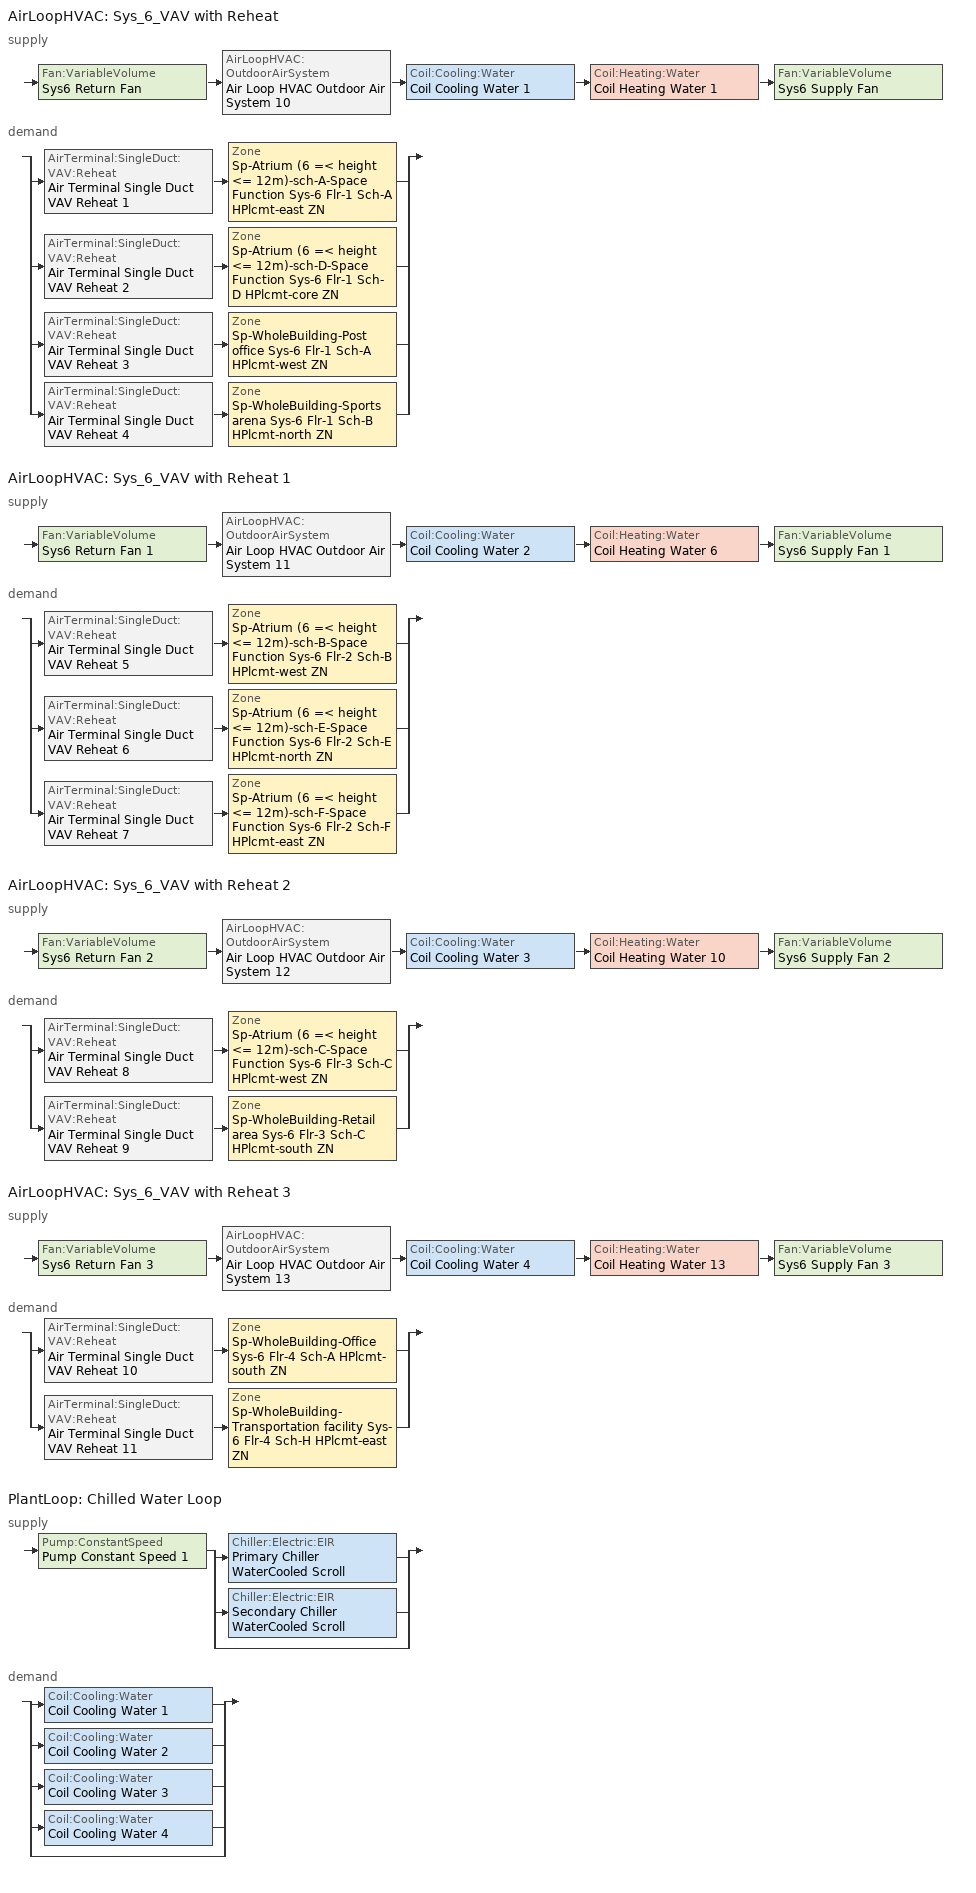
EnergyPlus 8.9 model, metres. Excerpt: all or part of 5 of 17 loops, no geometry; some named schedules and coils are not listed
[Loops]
AirLoopHVAC 'Sys_6_VAV with Reheat'
 supply: Fan:VariableVolume 'Sys6 Return Fan' > AirLoopHVAC:OutdoorAirSystem 'Air Loop HVAC Outdoor Air System 10' > Coil:Cooling:Water 'Coil Cooling Water 1' > Coil:Heating:Water 'Coil Heating Water 1' > Fan:VariableVolume 'Sys6 Supply Fan'
 demand: split
  | AirTerminal:SingleDuct:VAV:Reheat 'Air Terminal Single Duct VAV Reheat 1' > Zone 'Sp-Atrium (6 =< height <= 12m)-sch-A-Space Function Sys-6 Flr-1 Sch-A HPlcmt-east ZN'
  | AirTerminal:SingleDuct:VAV:Reheat 'Air Terminal Single Duct VAV Reheat 2' > Zone 'Sp-Atrium (6 =< height <= 12m)-sch-D-Space Function Sys-6 Flr-1 Sch-D HPlcmt-core ZN'
  | AirTerminal:SingleDuct:VAV:Reheat 'Air Terminal Single Duct VAV Reheat 3' > Zone 'Sp-WholeBuilding-Post office Sys-6 Flr-1 Sch-A HPlcmt-west ZN'
  | AirTerminal:SingleDuct:VAV:Reheat 'Air Terminal Single Duct VAV Reheat 4' > Zone 'Sp-WholeBuilding-Sports arena Sys-6 Flr-1 Sch-B HPlcmt-north ZN'
AirLoopHVAC 'Sys_6_VAV with Reheat 1'
 supply: Fan:VariableVolume 'Sys6 Return Fan 1' > AirLoopHVAC:OutdoorAirSystem 'Air Loop HVAC Outdoor Air System 11' > Coil:Cooling:Water 'Coil Cooling Water 2' > Coil:Heating:Water 'Coil Heating Water 6' > Fan:VariableVolume 'Sys6 Supply Fan 1'
 demand: split
  | AirTerminal:SingleDuct:VAV:Reheat 'Air Terminal Single Duct VAV Reheat 5' > Zone 'Sp-Atrium (6 =< height <= 12m)-sch-B-Space Function Sys-6 Flr-2 Sch-B HPlcmt-west ZN'
  | AirTerminal:SingleDuct:VAV:Reheat 'Air Terminal Single Duct VAV Reheat 6' > Zone 'Sp-Atrium (6 =< height <= 12m)-sch-E-Space Function Sys-6 Flr-2 Sch-E HPlcmt-north ZN'
  | AirTerminal:SingleDuct:VAV:Reheat 'Air Terminal Single Duct VAV Reheat 7' > Zone 'Sp-Atrium (6 =< height <= 12m)-sch-F-Space Function Sys-6 Flr-2 Sch-F HPlcmt-east ZN'
AirLoopHVAC 'Sys_6_VAV with Reheat 2'
 supply: Fan:VariableVolume 'Sys6 Return Fan 2' > AirLoopHVAC:OutdoorAirSystem 'Air Loop HVAC Outdoor Air System 12' > Coil:Cooling:Water 'Coil Cooling Water 3' > Coil:Heating:Water 'Coil Heating Water 10' > Fan:VariableVolume 'Sys6 Supply Fan 2'
 demand: split
  | AirTerminal:SingleDuct:VAV:Reheat 'Air Terminal Single Duct VAV Reheat 8' > Zone 'Sp-Atrium (6 =< height <= 12m)-sch-C-Space Function Sys-6 Flr-3 Sch-C HPlcmt-west ZN'
  | AirTerminal:SingleDuct:VAV:Reheat 'Air Terminal Single Duct VAV Reheat 9' > Zone 'Sp-WholeBuilding-Retail area Sys-6 Flr-3 Sch-C HPlcmt-south ZN'
AirLoopHVAC 'Sys_6_VAV with Reheat 3'
 supply: Fan:VariableVolume 'Sys6 Return Fan 3' > AirLoopHVAC:OutdoorAirSystem 'Air Loop HVAC Outdoor Air System 13' > Coil:Cooling:Water 'Coil Cooling Water 4' > Coil:Heating:Water 'Coil Heating Water 13' > Fan:VariableVolume 'Sys6 Supply Fan 3'
 demand: split
  | AirTerminal:SingleDuct:VAV:Reheat 'Air Terminal Single Duct VAV Reheat 10' > Zone 'Sp-WholeBuilding-Office Sys-6 Flr-4 Sch-A HPlcmt-south ZN'
  | AirTerminal:SingleDuct:VAV:Reheat 'Air Terminal Single Duct VAV Reheat 11' > Zone 'Sp-WholeBuilding-Transportation facility Sys-6 Flr-4 Sch-H HPlcmt-east ZN'
PlantLoop 'Chilled Water Loop'
 supply: Pump:ConstantSpeed 'Pump Constant Speed 1' > split
  | Chiller:Electric:EIR 'Primary Chiller WaterCooled Scroll'
  | Chiller:Electric:EIR 'Secondary Chiller WaterCooled Scroll'
  | bypass
 demand: split
  | Coil:Cooling:Water 'Coil Cooling Water 1'
  | Coil:Cooling:Water 'Coil Cooling Water 2'
  | Coil:Cooling:Water 'Coil Cooling Water 3'
  | Coil:Cooling:Water 'Coil Cooling Water 4'
  | bypass
[ZoneControl:Thermostat] Control Object Type 1=ThermostatSetpoint:DualSetpoint
Name | Zone or ZoneList | Control Type Schedule | Control Name 1
Sp-Atrium (6 =< height <= 12m)-sch-A-Space Function Sys-6 Flr-1 Sch-A HPlcmt-east ZN Thermostat | Sp-Atrium (6 =< height <= 12m)-sch-A-Space Function Sys-6 Flr-1 Sch-A HPlcmt-east ZN | Sp-Atrium (6 =< height <= 12m)-sch-A-Space Function Sys-6 Flr-1 Sch-A HPlcmt-east ZN Thermostat Schedule | Space Function Atrium (6 =< height <= 12m)-sch-A Thermostat 2
Sp-Atrium (6 =< height <= 12m)-sch-B-Space Function Sys-6 Flr-2 Sch-B HPlcmt-west ZN Thermostat | Sp-Atrium (6 =< height <= 12m)-sch-B-Space Function Sys-6 Flr-2 Sch-B HPlcmt-west ZN | Sp-Atrium (6 =< height <= 12m)-sch-B-Space Function Sys-6 Flr-2 Sch-B HPlcmt-west ZN Thermostat Schedule | Space Function Atrium (6 =< height <= 12m)-sch-B Thermostat 2
Sp-Atrium (6 =< height <= 12m)-sch-C-Space Function Sys-6 Flr-3 Sch-C HPlcmt-west ZN Thermostat | Sp-Atrium (6 =< height <= 12m)-sch-C-Space Function Sys-6 Flr-3 Sch-C HPlcmt-west ZN | Sp-Atrium (6 =< height <= 12m)-sch-C-Space Function Sys-6 Flr-3 Sch-C HPlcmt-west ZN Thermostat Schedule | Space Function Atrium (6 =< height <= 12m)-sch-C Thermostat 2
Sp-Atrium (6 =< height <= 12m)-sch-D-Space Function Sys-6 Flr-1 Sch-D HPlcmt-core ZN Thermostat | Sp-Atrium (6 =< height <= 12m)-sch-D-Space Function Sys-6 Flr-1 Sch-D HPlcmt-core ZN | Sp-Atrium (6 =< height <= 12m)-sch-D-Space Function Sys-6 Flr-1 Sch-D HPlcmt-core ZN Thermostat Schedule | Space Function Atrium (6 =< height <= 12m)-sch-D Thermostat 2
Sp-Atrium (6 =< height <= 12m)-sch-E-Space Function Sys-6 Flr-2 Sch-E HPlcmt-north ZN Thermostat | Sp-Atrium (6 =< height <= 12m)-sch-E-Space Function Sys-6 Flr-2 Sch-E HPlcmt-north ZN | Sp-Atrium (6 =< height <= 12m)-sch-E-Space Function Sys-6 Flr-2 Sch-E HPlcmt-north ZN Thermostat Schedule | Space Function Atrium (6 =< height <= 12m)-sch-E Thermostat 2
Sp-Atrium (6 =< height <= 12m)-sch-F-Space Function Sys-6 Flr-2 Sch-F HPlcmt-east ZN Thermostat | Sp-Atrium (6 =< height <= 12m)-sch-F-Space Function Sys-6 Flr-2 Sch-F HPlcmt-east ZN | Sp-Atrium (6 =< height <= 12m)-sch-F-Space Function Sys-6 Flr-2 Sch-F HPlcmt-east ZN Thermostat Schedule | Space Function Atrium (6 =< height <= 12m)-sch-F Thermostat 2
Sp-WholeBuilding-Office Sys-6 Flr-4 Sch-A HPlcmt-south ZN Thermostat | Sp-WholeBuilding-Office Sys-6 Flr-4 Sch-A HPlcmt-south ZN | Sp-WholeBuilding-Office Sys-6 Flr-4 Sch-A HPlcmt-south ZN Thermostat Schedule | Office WholeBuilding Thermostat 2
Sp-WholeBuilding-Post office Sys-6 Flr-1 Sch-A HPlcmt-west ZN Thermostat | Sp-WholeBuilding-Post office Sys-6 Flr-1 Sch-A HPlcmt-west ZN | Sp-WholeBuilding-Post office Sys-6 Flr-1 Sch-A HPlcmt-west ZN Thermostat Schedule | Post office WholeBuilding Thermostat 2
Sp-WholeBuilding-Retail area Sys-6 Flr-3 Sch-C HPlcmt-south ZN Thermostat | Sp-WholeBuilding-Retail area Sys-6 Flr-3 Sch-C HPlcmt-south ZN | Sp-WholeBuilding-Retail area Sys-6 Flr-3 Sch-C HPlcmt-south ZN Thermostat Schedule | Retail area WholeBuilding Thermostat 2
Sp-WholeBuilding-Sports arena Sys-6 Flr-1 Sch-B HPlcmt-north ZN Thermostat | Sp-WholeBuilding-Sports arena Sys-6 Flr-1 Sch-B HPlcmt-north ZN | Sp-WholeBuilding-Sports arena Sys-6 Flr-1 Sch-B HPlcmt-north ZN Thermostat Schedule | Sports arena WholeBuilding Thermostat 2
Sp-WholeBuilding-Transportation facility Sys-6 Flr-4 Sch-H HPlcmt-east ZN Thermostat | Sp-WholeBuilding-Transportation facility Sys-6 Flr-4 Sch-H HPlcmt-east ZN | Sp-WholeBuilding-Transportation facility Sys-6 Flr-4 Sch-H HPlcmt-east ZN Thermostat Schedule | Transportation facility WholeBuilding Thermostat 2
[ThermostatSetpoint:DualSetpoint]
Name | Heating Setpoint Temperature Schedule | Cooling Setpoint Temperature Schedule
Space Function Atrium (6 =< height <= 12m)-sch-A Thermostat 2; Office WholeBuilding Thermostat 2; Post office WholeBuilding Thermostat 2 | NECB-A-Thermostat Setpoint-Heating | NECB-A-Thermostat Setpoint-Cooling
Space Function Atrium (6 =< height <= 12m)-sch-B Thermostat 2; Sports arena WholeBuilding Thermostat 2 | NECB-B-Thermostat Setpoint-Heating | NECB-B-Thermostat Setpoint-Cooling
Space Function Atrium (6 =< height <= 12m)-sch-C Thermostat 2; Retail area WholeBuilding Thermostat 2 | NECB-C-Thermostat Setpoint-Heating | NECB-C-Thermostat Setpoint-Cooling
Space Function Atrium (6 =< height <= 12m)-sch-D Thermostat 2 | NECB-D-Thermostat Setpoint-Heating | NECB-D-Thermostat Setpoint-Cooling
Space Function Atrium (6 =< height <= 12m)-sch-E Thermostat 2 | NECB-E-Thermostat Setpoint-Heating | NECB-E-Thermostat Setpoint-Cooling
Space Function Atrium (6 =< height <= 12m)-sch-F Thermostat 2 | NECB-F-Thermostat Setpoint-Heating | NECB-F-Thermostat Setpoint-Cooling
Transportation facility WholeBuilding Thermostat 2 | NECB-H-Thermostat Setpoint-Heating | NECB-H-Thermostat Setpoint-Cooling
[AirTerminal:SingleDuct:VAV:Reheat] Availability Schedule=Always On Discrete; Maximum Air Flow Rate {m3/s}=Autosize; Zone Minimum Air Flow Input Method=Constant; Constant Minimum Air Flow Fraction=0.3; Maximum Hot Water or Steam Flow Rate {m3/s}=Autosize; Minimum Hot Water or Steam Flow Rate {m3/s}=0; Convergence Tolerance=0.001; Damper Heating Action=Normal; Maximum Flow per Zone Floor Area During Reheat {m3/s-m2}=Autocalculate; Maximum Flow Fraction During Reheat=Autocalculate; Maximum Reheat Air Temperature {C}=43
Name | Fixed Minimum Air Flow Rate {m3/s} | Reheat Coil
Air Terminal Single Duct VAV Reheat 1 | 3.75 | Coil Heating Water 2
Air Terminal Single Duct VAV Reheat 5 | 3.75 | Coil Heating Water 7
Air Terminal Single Duct VAV Reheat 8 | 3.75 | Coil Heating Water 11
Air Terminal Single Duct VAV Reheat 2 | 5 | Coil Heating Water 3
Air Terminal Single Duct VAV Reheat 6 | 3.75 | Coil Heating Water 8
Air Terminal Single Duct VAV Reheat 7 | 3.75 | Coil Heating Water 9
Air Terminal Single Duct VAV Reheat 10 | 3.75 | Coil Heating Water 14
Air Terminal Single Duct VAV Reheat 3 | 3.75 | Coil Heating Water 4
Air Terminal Single Duct VAV Reheat 9 | 3.75 | Coil Heating Water 12
Air Terminal Single Duct VAV Reheat 4 | 3.75 | Coil Heating Water 5
Air Terminal Single Duct VAV Reheat 11 | 3.75 | Coil Heating Water 15
[Coil:Heating:Water] Availability Schedule=Always On Discrete; U-Factor Times Area Value {W/K}=Autosize; Maximum Water Flow Rate {m3/s}=Autosize; Performance Input Method=UFactorTimesAreaAndDesignWaterFlowRate; Rated Capacity {W}=Autosize; Rated Inlet Water Temperature {C}=82.2; Rated Inlet Air Temperature {C}=16.6; Rated Outlet Water Temperature {C}=71.1; Rated Outlet Air Temperature {C}=32.2; Rated Ratio for Air and Water Convection=0.5
Coil Heating Water 1; Coil Heating Water 6; Coil Heating Water 10; Coil Heating Water 13
[Zone equipment]
Sp-Atrium (6 =< height <= 12m)-sch-A-Space Function Sys-6 Flr-1 Sch-A HPlcmt-east ZN: Air Terminal Single Duct VAV Reheat 1, Zone HVAC Baseboard Convective Water 10
Sp-Atrium (6 =< height <= 12m)-sch-B-Space Function Sys-6 Flr-2 Sch-B HPlcmt-west ZN: Air Terminal Single Duct VAV Reheat 5, Zone HVAC Baseboard Convective Water 14
Sp-Atrium (6 =< height <= 12m)-sch-C-Space Function Sys-6 Flr-3 Sch-C HPlcmt-west ZN: Air Terminal Single Duct VAV Reheat 8, Zone HVAC Baseboard Convective Water 17
Sp-Atrium (6 =< height <= 12m)-sch-D-Space Function Sys-6 Flr-1 Sch-D HPlcmt-core ZN: Air Terminal Single Duct VAV Reheat 2, Zone HVAC Baseboard Convective Water 11
Sp-Atrium (6 =< height <= 12m)-sch-E-Space Function Sys-6 Flr-2 Sch-E HPlcmt-north ZN: Air Terminal Single Duct VAV Reheat 6, Zone HVAC Baseboard Convective Water 15
Sp-Atrium (6 =< height <= 12m)-sch-F-Space Function Sys-6 Flr-2 Sch-F HPlcmt-east ZN: Air Terminal Single Duct VAV Reheat 7, Zone HVAC Baseboard Convective Water 16
Sp-WholeBuilding-Office Sys-6 Flr-4 Sch-A HPlcmt-south ZN: Air Terminal Single Duct VAV Reheat 10, Zone HVAC Baseboard Convective Water 19
Sp-WholeBuilding-Post office Sys-6 Flr-1 Sch-A HPlcmt-west ZN: Air Terminal Single Duct VAV Reheat 3, Zone HVAC Baseboard Convective Water 12
Sp-WholeBuilding-Retail area Sys-6 Flr-3 Sch-C HPlcmt-south ZN: Air Terminal Single Duct VAV Reheat 9, Zone HVAC Baseboard Convective Water 18
Sp-WholeBuilding-Sports arena Sys-6 Flr-1 Sch-B HPlcmt-north ZN: Air Terminal Single Duct VAV Reheat 4, Zone HVAC Baseboard Convective Water 13
Sp-WholeBuilding-Transportation facility Sys-6 Flr-4 Sch-H HPlcmt-east ZN: Air Terminal Single Duct VAV Reheat 11, Zone HVAC Baseboard Convective Water 20
[Sizing:Zone] Zone Cooling Design Supply Air Temperature Input Method=SupplyAirTemperature; Zone Cooling Design Supply Air Temperature {C}=13; Zone Cooling Design Supply Air Temperature Difference {deltaC}=11.11; Zone Heating Design Supply Air Temperature Input Method=SupplyAirTemperature; Zone Heating Design Supply Air Temperature {C}=43; Zone Heating Design Supply Air Temperature Difference {deltaC}=11.11; Zone Cooling Design Supply Air Humidity Ratio {kgWater/kgDryAir}=0.0085; Zone Heating Design Supply Air Humidity Ratio {kgWater/kgDryAir}=0.008; Zone Heating Sizing Factor=1.3; Zone Cooling Sizing Factor=1.1; Cooling Design Air Flow Method=DesignDay; Cooling Design Air Flow Rate {m3/s}=0; Cooling Minimum Air Flow per Zone Floor Area {m3/s-m2}=0.000762; Cooling Minimum Air Flow {m3/s}=0; Cooling Minimum Air Flow Fraction=0; Heating Design Air Flow Method=DesignDay; Heating Design Air Flow Rate {m3/s}=0; Heating Maximum Air Flow per Zone Floor Area {m3/s-m2}=0.002032; Heating Maximum Air Flow {m3/s}=0.141576; Heating Maximum Air Flow Fraction=0.3; Account for Dedicated Outdoor Air System=No
Name | Design Specification Outdoor Air Object | Design Specification Zone Air Distribution Object
Sp-Atrium (6 =< height <= 12m)-sch-A-Space Function Sys-6 Flr-1 Sch-A HPlcmt-east ZN | Space Function Atrium (6 =< height <= 12m)-sch-A Ventilation | Sp-Atrium (6 =< height <= 12m)-sch-A-Space Function Sys-6 Flr-1 Sch-A HPlcmt-east ZN Design Spec Zone Air Dist
Sp-Atrium (6 =< height <= 12m)-sch-B-Space Function Sys-6 Flr-2 Sch-B HPlcmt-west ZN | Space Function Atrium (6 =< height <= 12m)-sch-B Ventilation | Sp-Atrium (6 =< height <= 12m)-sch-B-Space Function Sys-6 Flr-2 Sch-B HPlcmt-west ZN Design Spec Zone Air Dist
Sp-Atrium (6 =< height <= 12m)-sch-C-Space Function Sys-6 Flr-3 Sch-C HPlcmt-west ZN | Space Function Atrium (6 =< height <= 12m)-sch-C Ventilation | Sp-Atrium (6 =< height <= 12m)-sch-C-Space Function Sys-6 Flr-3 Sch-C HPlcmt-west ZN Design Spec Zone Air Dist
Sp-Atrium (6 =< height <= 12m)-sch-D-Space Function Sys-6 Flr-1 Sch-D HPlcmt-core ZN | Space Function Atrium (6 =< height <= 12m)-sch-D Ventilation | Sp-Atrium (6 =< height <= 12m)-sch-D-Space Function Sys-6 Flr-1 Sch-D HPlcmt-core ZN Design Spec Zone Air Dist
Sp-Atrium (6 =< height <= 12m)-sch-E-Space Function Sys-6 Flr-2 Sch-E HPlcmt-north ZN | Space Function Atrium (6 =< height <= 12m)-sch-E Ventilation | Sp-Atrium (6 =< height <= 12m)-sch-E-Space Function Sys-6 Flr-2 Sch-E HPlcmt-north ZN Design Spec Zone Air Dist
Sp-Atrium (6 =< height <= 12m)-sch-F-Space Function Sys-6 Flr-2 Sch-F HPlcmt-east ZN | Space Function Atrium (6 =< height <= 12m)-sch-F Ventilation | Sp-Atrium (6 =< height <= 12m)-sch-F-Space Function Sys-6 Flr-2 Sch-F HPlcmt-east ZN Design Spec Zone Air Dist
Sp-WholeBuilding-Office Sys-6 Flr-4 Sch-A HPlcmt-south ZN | Office WholeBuilding Ventilation | Sp-WholeBuilding-Office Sys-6 Flr-4 Sch-A HPlcmt-south ZN Design Spec Zone Air Dist
Sp-WholeBuilding-Post office Sys-6 Flr-1 Sch-A HPlcmt-west ZN | Post office WholeBuilding Ventilation | Sp-WholeBuilding-Post office Sys-6 Flr-1 Sch-A HPlcmt-west ZN Design Spec Zone Air Dist
Sp-WholeBuilding-Retail area Sys-6 Flr-3 Sch-C HPlcmt-south ZN | Retail area WholeBuilding Ventilation | Sp-WholeBuilding-Retail area Sys-6 Flr-3 Sch-C HPlcmt-south ZN Design Spec Zone Air Dist
Sp-WholeBuilding-Sports arena Sys-6 Flr-1 Sch-B HPlcmt-north ZN | Sports arena WholeBuilding Ventilation | Sp-WholeBuilding-Sports arena Sys-6 Flr-1 Sch-B HPlcmt-north ZN Design Spec Zone Air Dist
Sp-WholeBuilding-Transportation facility Sys-6 Flr-4 Sch-H HPlcmt-east ZN | Transportation facility WholeBuilding Ventilation | Sp-WholeBuilding-Transportation facility Sys-6 Flr-4 Sch-H HPlcmt-east ZN Design Spec Zone Air Dist
[DesignSpecification:ZoneAirDistribution] Zone Air Distribution Effectiveness in Cooling Mode=1; Zone Air Distribution Effectiveness in Heating Mode=1
Sp-Atrium (6 =< height <= 12m)-sch-A-Space Function Sys-6 Flr-1 Sch-A HPlcmt-east ZN Design Spec Zone Air Dist; Sp-Atrium (6 =< height <= 12m)-sch-B-Space Function Sys-6 Flr-2 Sch-B HPlcmt-west ZN Design Spec Zone Air Dist; Sp-Atrium (6 =< height <= 12m)-sch-C-Space Function Sys-6 Flr-3 Sch-C HPlcmt-west ZN Design Spec Zone Air Dist; Sp-Atrium (6 =< height <= 12m)-sch-D-Space Function Sys-6 Flr-1 Sch-D HPlcmt-core ZN Design Spec Zone Air Dist; Sp-Atrium (6 =< height <= 12m)-sch-E-Space Function Sys-6 Flr-2 Sch-E HPlcmt-north ZN Design Spec Zone Air Dist; Sp-Atrium (6 =< height <= 12m)-sch-F-Space Function Sys-6 Flr-2 Sch-F HPlcmt-east ZN Design Spec Zone Air Dist; Sp-WholeBuilding-Office Sys-6 Flr-4 Sch-A HPlcmt-south ZN Design Spec Zone Air Dist; Sp-WholeBuilding-Post office Sys-6 Flr-1 Sch-A HPlcmt-west ZN Design Spec Zone Air Dist; Sp-WholeBuilding-Retail area Sys-6 Flr-3 Sch-C HPlcmt-south ZN Design Spec Zone Air Dist; Sp-WholeBuilding-Sports arena Sys-6 Flr-1 Sch-B HPlcmt-north ZN Design Spec Zone Air Dist; Sp-WholeBuilding-Transportation facility Sys-6 Flr-4 Sch-H HPlcmt-east ZN Design Spec Zone Air Dist
[Controller:MechanicalVentilation] Availability Schedule=Always On Discrete; Demand Controlled Ventilation=No; System Outdoor Air Method=ZoneSum
Name | Zone Name 1 | Design Specification Outdoor Air Object Name 1 | Design Specification Zone Air Distribution Object Name 1 | Zone Name 2 | Design Specification Outdoor Air Object Name 2 | Design Specification Zone Air Distribution Object Name 2 | Zone Name 3 | Design Specification Outdoor Air Object Name 3 | Design Specification Zone Air Distribution Object Name 3 | Zone Name 4 | Design Specification Outdoor Air Object Name 4 | Design Specification Zone Air Distribution Object Name 4
Controller Mechanical Ventilation 10 | Sp-Atrium (6 =< height <= 12m)-sch-A-Space Function Sys-6 Flr-1 Sch-A HPlcmt-east ZN | Space Function Atrium (6 =< height <= 12m)-sch-A Ventilation | Sp-Atrium (6 =< height <= 12m)-sch-A-Space Function Sys-6 Flr-1 Sch-A HPlcmt-east ZN Design Spec Zone Air Dist | Sp-Atrium (6 =< height <= 12m)-sch-D-Space Function Sys-6 Flr-1 Sch-D HPlcmt-core ZN | Space Function Atrium (6 =< height <= 12m)-sch-D Ventilation | Sp-Atrium (6 =< height <= 12m)-sch-D-Space Function Sys-6 Flr-1 Sch-D HPlcmt-core ZN Design Spec Zone Air Dist | Sp-WholeBuilding-Post office Sys-6 Flr-1 Sch-A HPlcmt-west ZN | Post office WholeBuilding Ventilation | Sp-WholeBuilding-Post office Sys-6 Flr-1 Sch-A HPlcmt-west ZN Design Spec Zone Air Dist | Sp-WholeBuilding-Sports arena Sys-6 Flr-1 Sch-B HPlcmt-north ZN | Sports arena WholeBuilding Ventilation | Sp-WholeBuilding-Sports arena Sys-6 Flr-1 Sch-B HPlcmt-north ZN Design Spec Zone Air Dist
Controller Mechanical Ventilation 11 | Sp-Atrium (6 =< height <= 12m)-sch-B-Space Function Sys-6 Flr-2 Sch-B HPlcmt-west ZN | Space Function Atrium (6 =< height <= 12m)-sch-B Ventilation | Sp-Atrium (6 =< height <= 12m)-sch-B-Space Function Sys-6 Flr-2 Sch-B HPlcmt-west ZN Design Spec Zone Air Dist | Sp-Atrium (6 =< height <= 12m)-sch-E-Space Function Sys-6 Flr-2 Sch-E HPlcmt-north ZN | Space Function Atrium (6 =< height <= 12m)-sch-E Ventilation | Sp-Atrium (6 =< height <= 12m)-sch-E-Space Function Sys-6 Flr-2 Sch-E HPlcmt-north ZN Design Spec Zone Air Dist | Sp-Atrium (6 =< height <= 12m)-sch-F-Space Function Sys-6 Flr-2 Sch-F HPlcmt-east ZN | Space Function Atrium (6 =< height <= 12m)-sch-F Ventilation | Sp-Atrium (6 =< height <= 12m)-sch-F-Space Function Sys-6 Flr-2 Sch-F HPlcmt-east ZN Design Spec Zone Air Dist
Controller Mechanical Ventilation 12 | Sp-Atrium (6 =< height <= 12m)-sch-C-Space Function Sys-6 Flr-3 Sch-C HPlcmt-west ZN | Space Function Atrium (6 =< height <= 12m)-sch-C Ventilation | Sp-Atrium (6 =< height <= 12m)-sch-C-Space Function Sys-6 Flr-3 Sch-C HPlcmt-west ZN Design Spec Zone Air Dist | Sp-WholeBuilding-Retail area Sys-6 Flr-3 Sch-C HPlcmt-south ZN | Retail area WholeBuilding Ventilation | Sp-WholeBuilding-Retail area Sys-6 Flr-3 Sch-C HPlcmt-south ZN Design Spec Zone Air Dist
Controller Mechanical Ventilation 13 | Sp-WholeBuilding-Office Sys-6 Flr-4 Sch-A HPlcmt-south ZN | Office WholeBuilding Ventilation | Sp-WholeBuilding-Office Sys-6 Flr-4 Sch-A HPlcmt-south ZN Design Spec Zone Air Dist | Sp-WholeBuilding-Transportation facility Sys-6 Flr-4 Sch-H HPlcmt-east ZN | Transportation facility WholeBuilding Ventilation | Sp-WholeBuilding-Transportation facility Sys-6 Flr-4 Sch-H HPlcmt-east ZN Design Spec Zone Air Dist
[DesignSpecification:OutdoorAir] Outdoor Air Method=Sum; Outdoor Air Flow per Person {m3/s-person}=0; Outdoor Air Flow per Zone {m3/s}=0; Outdoor Air Flow Air Changes per Hour {1/hr}=0
Name | Outdoor Air Flow per Zone Floor Area {m3/s-m2}
Space Function Atrium (6 =< height <= 12m)-sch-A Ventilation; Space Function Atrium (6 =< height <= 12m)-sch-B Ventilation; Space Function Atrium (6 =< height <= 12m)-sch-C Ventilation; Space Function Atrium (6 =< height <= 12m)-sch-D Ventilation; Space Function Atrium (6 =< height <= 12m)-sch-E Ventilation; Space Function Atrium (6 =< height <= 12m)-sch-F Ventilation | 0.0003048
Office WholeBuilding Ventilation | 0.00040132
Post office WholeBuilding Ventilation | 0.00075184
Retail area WholeBuilding Ventilation | 0.00042164
Sports arena WholeBuilding Ventilation | 0.0006604
Transportation facility WholeBuilding Ventilation | 0.00053848
[AirLoopHVAC] Design Supply Air Flow Rate {m3/s}=AutoSize
Sys_6_VAV with Reheat; Sys_6_VAV with Reheat 1; Sys_6_VAV with Reheat 2; Sys_6_VAV with Reheat 3
[Sizing:System] Type of Load to Size On=Sensible; Design Outdoor Air Flow Rate {m3/s}=Autosize; Central Heating Maximum System Air Flow Ratio=0.3; Preheat Design Temperature {C}=7; Preheat Design Humidity Ratio {kgWater/kgDryAir}=0.008; Precool Design Temperature {C}=12.8; Precool Design Humidity Ratio {kgWater/kgDryAir}=0.008; Central Cooling Design Supply Air Temperature {C}=13; Central Heating Design Supply Air Temperature {C}=13.1; Type of Zone Sum to Use=NonCoincident; 100% Outdoor Air in Cooling=No; 100% Outdoor Air in Heating=No; Central Cooling Design Supply Air Humidity Ratio {kgWater/kgDryAir}=0.0085; Central Heating Design Supply Air Humidity Ratio {kgWater/kgDryAir}=0.008; Cooling Supply Air Flow Rate Method=DesignDay; Cooling Supply Air Flow Rate {m3/s}=0; Cooling Supply Air Flow Rate Per Floor Area {m3/s-m2}=0.00996765; Cooling Fraction of Autosized Cooling Supply Air Flow Rate=1; Cooling Supply Air Flow Rate Per Unit Cooling Capacity {m3/s-W}=3.94755e-05; Heating Supply Air Flow Rate Method=DesignDay; Heating Supply Air Flow Rate {m3/s}=0; Heating Supply Air Flow Rate Per Floor Area {m3/s-m2}=0.00996765; Heating Fraction of Autosized Heating Supply Air Flow Rate=1; Heating Fraction of Autosized Cooling Supply Air Flow Rate=1; Heating Supply Air Flow Rate Per Unit Heating Capacity {m3/s-W}=3.15882e-05; System Outdoor Air Method=ZoneSum; Zone Maximum Outdoor Air Fraction=1; Cooling Design Capacity Method=CoolingDesignCapacity; Cooling Design Capacity {W}=Autosize; Cooling Design Capacity Per Floor Area {W/m2}=234.7; Fraction of Autosized Cooling Design Capacity=1; Heating Design Capacity Method=HeatingDesignCapacity; Heating Design Capacity {W}=Autosize; Heating Design Capacity Per Floor Area {W/m2}=157; Fraction of Autosized Heating Design Capacity=1; Central Cooling Capacity Control Method=OnOff
Sys_6_VAV with Reheat; Sys_6_VAV with Reheat 1; Sys_6_VAV with Reheat 2; Sys_6_VAV with Reheat 3
[Controller:OutdoorAir] Minimum Outdoor Air Flow Rate {m3/s}=Autosize; Maximum Outdoor Air Flow Rate {m3/s}=Autosize; Economizer Control Type=NoEconomizer; Economizer Control Action Type=ModulateFlow; Economizer Maximum Limit Dry-Bulb Temperature {C}=28; Economizer Maximum Limit Enthalpy {J/kg}=64000; Economizer Minimum Limit Dry-Bulb Temperature {C}=-100; Lockout Type=NoLockout; Minimum Limit Type=FixedMinimum; High Humidity Control=No; Control High Indoor Humidity Based on Outdoor Humidity Ratio=Yes; Heat Recovery Bypass Control Type=BypassWhenWithinEconomizerLimits
Name | Mechanical Ventilation Controller
Controller Outdoor Air 10 | Controller Mechanical Ventilation 10
Controller Outdoor Air 11 | Controller Mechanical Ventilation 11
Controller Outdoor Air 12 | Controller Mechanical Ventilation 12
Controller Outdoor Air 13 | Controller Mechanical Ventilation 13
[SetpointManager:MixedAir] Control Variable=Temperature
Node 190 OS Default SPM; Node 189 OS Default SPM; Node 188 OS Default SPM; Node 187 OS Default SPM; Node 232 OS Default SPM; Node 231 OS Default SPM; Node 230 OS Default SPM; Node 229 OS Default SPM; Node 267 OS Default SPM; Node 266 OS Default SPM; Node 265 OS Default SPM; Node 264 OS Default SPM; Node 295 OS Default SPM; Node 294 OS Default SPM; Node 293 OS Default SPM; Node 292 OS Default SPM
[Controller:WaterCoil] Control Variable=Temperature; Actuator Variable=Flow; Controller Convergence Tolerance {deltaC}=Autosize; Maximum Actuated Flow {m3/s}=Autosize; Minimum Actuated Flow {m3/s}=0
Name | Action
Controller Water Coil 2; Controller Water Coil 8; Controller Water Coil 13; Controller Water Coil 17 | Reverse
Controller Water Coil 1; Controller Water Coil 7; Controller Water Coil 12; Controller Water Coil 16 | Normal
[Fan:VariableVolume] Availability Schedule=Always On Discrete; Fan Total Efficiency=0.6045; Pressure Rise {Pa}=1017.592; Maximum Flow Rate {m3/s}=AutoSize; Fan Power Minimum Flow Rate Input Method=FixedFlowRate; Fan Power Minimum Flow Fraction=0; Fan Power Minimum Air Flow Rate {m3/s}=0; Motor Efficiency=0.93; Motor In Airstream Fraction=1; Fan Power Coefficient 1=0.0407599; Fan Power Coefficient 2=0.088045; Fan Power Coefficient 3=-0.0729261; Fan Power Coefficient 4=0.94374; Fan Power Coefficient 5=0
Sys6 Return Fan; Sys6 Supply Fan; Sys6 Return Fan 1; Sys6 Supply Fan 1; Sys6 Return Fan 2; Sys6 Supply Fan 2; Sys6 Return Fan 3; Sys6 Supply Fan 3
[Coil:Cooling:Water] Availability Schedule=Always On Discrete; Design Water Flow Rate {m3/s}=Autosize; Design Air Flow Rate {m3/s}=Autosize; Design Inlet Water Temperature {C}=Autosize; Design Inlet Air Temperature {C}=Autosize; Design Outlet Air Temperature {C}=Autosize; Design Inlet Air Humidity Ratio {kgWater/kgDryAir}=Autosize; Design Outlet Air Humidity Ratio {kgWater/kgDryAir}=Autosize; Type of Analysis=SimpleAnalysis; Heat Exchanger Configuration=CrossFlow
Coil Cooling Water 1; Coil Cooling Water 2; Coil Cooling Water 3; Coil Cooling Water 4
[SetpointManager:Scheduled] Control Variable=Temperature
Name | Schedule
Setpoint Manager Scheduled 3 | Supply Air Temp
Setpoint Manager Scheduled 4 | Supply Air Temp 1
Setpoint Manager Scheduled 5 | Supply Air Temp 2
Setpoint Manager Scheduled 6 | Supply Air Temp 3
Setpoint Manager Scheduled 1 | CHW Temp
[PlantLoop]
Chilled Water Loop: Fluid Type=Water; Plant Equipment Operation Scheme=Chilled Water Loop Operation Schemes; Maximum Loop Temperature {C}=100; Minimum Loop Temperature {C}=0; Maximum Loop Flow Rate {m3/s}=Autosize; Minimum Loop Flow Rate {m3/s}=0; Plant Loop Volume {m3}=Autocalculate; Load Distribution Scheme=Optimal; Plant Loop Demand Calculation Scheme=SingleSetpoint
[Sizing:Plant]
Chilled Water Loop: Loop Type=Cooling; Design Loop Exit Temperature {C}=7; Loop Design Temperature Difference {deltaC}=6; Sizing Option=NonCoincident; Zone Timesteps in Averaging Window=1; Coincident Sizing Factor Mode=None
[Pump:ConstantSpeed]
Pump Constant Speed 1: Design Flow Rate {m3/s}=Autosize; Design Pump Head {Pa}=179352; Design Power Consumption {W}=Autosize; Motor Efficiency=0.9; Fraction of Motor Inefficiencies to Fluid Stream=0; Pump Control Type=Intermittent; Design Power Sizing Method=PowerPerFlowPerPressure; Design Electric Power per Unit Flow Rate {W/(m3/s)}=348701.1; Design Shaft Power per Unit Flow Rate per Unit Head=1.28205
[Chiller:Electric:EIR] Reference Capacity {W}=Autosize; Reference COP {W/W}=5.5; Reference Leaving Chilled Water Temperature {C}=6.67; Reference Entering Condenser Fluid Temperature {C}=29.4; Reference Chilled Water Flow Rate {m3/s}=Autosize; Reference Condenser Fluid Flow Rate {m3/s}=Autosize; Minimum Part Load Ratio=0.1; Maximum Part Load Ratio=1; Optimum Part Load Ratio=1; Minimum Unloading Ratio=0.2; Condenser Type=WaterCooled; Condenser Fan Power Ratio {W/W}=0; Fraction of Compressor Electric Consumption Rejected by Condenser=1; Leaving Chilled Water Lower Temperature Limit {C}=2; Chiller Flow Mode=NotModulated; Sizing Factor=1
Name | Cooling Capacity Function of Temperature Curve | Electric Input to Cooling Output Ratio Function of Temperature Curve | Electric Input to Cooling Output Ratio Function of Part Load Ratio Curve
Primary Chiller WaterCooled Scroll | Curve Biquadratic 19 | Curve Biquadratic 20 | Curve Quadratic 26
Secondary Chiller WaterCooled Scroll | Curve Biquadratic 21 | Curve Biquadratic 22 | Curve Quadratic 27
[PlantEquipmentOperationSchemes]
Chilled Water Loop Operation Schemes: Control Scheme Object Type 1=PlantEquipmentOperation:CoolingLoad; Control Scheme Name 1=Chilled Water Loop Cooling Operation Scheme; Control Scheme Schedule Name 1=Always On Discrete
[PlantEquipmentOperation:CoolingLoad]
Chilled Water Loop Cooling Operation Scheme: Load Range Lower Limit 1 {W}=0; Load Range Upper Limit 1 {W}=1000000000; Range Equipment List Name 1=Chilled Water Loop Cooling Equipment List
[PlantEquipmentList]
Chilled Water Loop Cooling Equipment List: Chiller:Electric:EIR, Primary Chiller WaterCooled Scroll, Chiller:Electric:EIR, Secondary Chiller WaterCooled Scroll
[Schedule:Compact]
Sp-Atrium (6 =< height <= 12m)-sch-A-Space Function Sys-6 Flr-1 Sch-A HPlcmt-east ZN Thermostat Schedule; Sp-Atrium (6 =< height <= 12m)-sch-B-Space Function Sys-6 Flr-2 Sch-B HPlcmt-west ZN Thermostat Schedule; Sp-Atrium (6 =< height <= 12m)-sch-C-Space Function Sys-6 Flr-3 Sch-C HPlcmt-west ZN Thermostat Schedule; Sp-Atrium (6 =< height <= 12m)-sch-D-Space Function Sys-6 Flr-1 Sch-D HPlcmt-core ZN Thermostat Schedule; Sp-Atrium (6 =< height <= 12m)-sch-E-Space Function Sys-6 Flr-2 Sch-E HPlcmt-north ZN Thermostat Schedule; Sp-Atrium (6 =< height <= 12m)-sch-F-Space Function Sys-6 Flr-2 Sch-F HPlcmt-east ZN Thermostat Schedule; Sp-WholeBuilding-Office Sys-6 Flr-4 Sch-A HPlcmt-south ZN Thermostat Schedule; Sp-WholeBuilding-Post office Sys-6 Flr-1 Sch-A HPlcmt-west ZN Thermostat Schedule; Sp-WholeBuilding-Retail area Sys-6 Flr-3 Sch-C HPlcmt-south ZN Thermostat Schedule; Sp-WholeBuilding-Sports arena Sys-6 Flr-1 Sch-B HPlcmt-north ZN Thermostat Schedule; Sp-WholeBuilding-Transportation facility Sys-6 Flr-4 Sch-H HPlcmt-east ZN Thermostat Schedule: Through: 12/31, For: AllDays, Until: 24:00, 4
[Schedule:Day:Interval]
NECB-A-Thermostat Setpoint-Heating Sun|Hol Day; NECB-A-Thermostat Setpoint-Heating Sat Day; NECB-D-Thermostat Setpoint-Heating Sun|Hol Day; NECB-D-Thermostat Setpoint-Heating Sat Day; NECB-E-Thermostat Setpoint-Heating Sun|Hol Day: No, 24:00, 18
NECB-A-Thermostat Setpoint-Heating Default|Wkdy Day; NECB-A-Thermostat Setpoint-Heating Default: No, 06:00, 18, 07:00, 20, 21:00, 22, 24:00, 18
NECB-A-Thermostat Setpoint-Cooling Sun|Hol Day; NECB-A-Thermostat Setpoint-Cooling Sat Day; NECB-D-Thermostat Setpoint-Cooling Sun|Hol Day; NECB-D-Thermostat Setpoint-Cooling Sat Day; NECB-E-Thermostat Setpoint-Cooling Sun|Hol Day: No, 24:00, 35
NECB-A-Thermostat Setpoint-Cooling Default|Wkdy Day; NECB-A-Thermostat Setpoint-Cooling Default: No, 06:00, 35, 21:00, 24, 24:00, 35
NECB-B-Thermostat Setpoint-Heating Sun|Hol Day: No, 01:00, 18, 02:00, 22, 09:00, 18, 10:00, 20, 23:00, 22, 24:00, 18
NECB-B-Thermostat Setpoint-Heating Default|Wkdy Day; NECB-B-Thermostat Setpoint-Heating Sat Day; NECB-B-Thermostat Setpoint-Heating Default: No, 02:00, 22, 08:00, 18, 09:00, 20, 24:00, 22
NECB-B-Thermostat Setpoint-Cooling Sun|Hol Day: No, 09:00, 35, 23:00, 24, 24:00, 35
NECB-B-Thermostat Setpoint-Cooling Default|Wkdy Day; NECB-B-Thermostat Setpoint-Cooling Sat Day; NECB-B-Thermostat Setpoint-Cooling Default: No, 01:00, 24, 08:00, 35, 24:00, 24
NECB-C-Thermostat Setpoint-Heating Sun|Hol Day: No, 09:00, 18, 10:00, 20, 19:00, 22, 24:00, 18
NECB-C-Thermostat Setpoint-Heating Default|Wkdy Day; NECB-C-Thermostat Setpoint-Heating Sat Day; NECB-C-Thermostat Setpoint-Heating Default: No, 07:00, 18, 08:00, 20, 21:00, 22, 24:00, 18
NECB-C-Thermostat Setpoint-Cooling Sun|Hol Day; NECB-E-Thermostat Setpoint-Cooling Default|Wkdy Day; NECB-E-Thermostat Setpoint-Cooling Default: No, 07:00, 35, 19:00, 24, 24:00, 35
NECB-C-Thermostat Setpoint-Cooling Default|Wkdy Day; NECB-C-Thermostat Setpoint-Cooling Sat Day; NECB-C-Thermostat Setpoint-Cooling Default: No, 07:00, 35, 21:00, 24, 24:00, 35
NECB-D-Thermostat Setpoint-Heating Default|Wkdy Day; NECB-D-Thermostat Setpoint-Heating Default: No, 07:00, 18, 08:00, 20, 23:00, 22, 24:00, 18
NECB-D-Thermostat Setpoint-Cooling Default|Wkdy Day; NECB-D-Thermostat Setpoint-Cooling Default: No, 07:00, 35, 23:00, 24, 24:00, 35
NECB-E-Thermostat Setpoint-Heating Default|Wkdy Day; NECB-E-Thermostat Setpoint-Heating Default: No, 07:00, 18, 08:00, 20, 19:00, 22, 24:00, 18
NECB-E-Thermostat Setpoint-Heating Sat Day: No, 08:00, 18, 09:00, 20, 17:00, 22, 24:00, 18
NECB-E-Thermostat Setpoint-Cooling Sat Day: No, 08:00, 35, 17:00, 24, 24:00, 35
NECB-F-Thermostat Setpoint-Heating Sun|Hol Day; NECB-F-Thermostat Setpoint-Heating Default|Wkdy Day; NECB-F-Thermostat Setpoint-Heating Sat Day; NECB-F-Thermostat Setpoint-Heating Default; NECB-H-Thermostat Setpoint-Heating Sun|Hol Day; NECB-H-Thermostat Setpoint-Heating Default|Wkdy Day; NECB-H-Thermostat Setpoint-Heating Sat Day; NECB-H-Thermostat Setpoint-Heating Default: No, 01:00, 22, 07:00, 18, 08:00, 20, 24:00, 22
NECB-F-Thermostat Setpoint-Cooling Sun|Hol Day; NECB-F-Thermostat Setpoint-Cooling Default|Wkdy Day; NECB-F-Thermostat Setpoint-Cooling Sat Day; NECB-F-Thermostat Setpoint-Cooling Default; NECB-H-Thermostat Setpoint-Cooling Sun|Hol Day; NECB-H-Thermostat Setpoint-Cooling Default|Wkdy Day; NECB-H-Thermostat Setpoint-Cooling Sat Day; NECB-H-Thermostat Setpoint-Cooling Default: No, 24:00, 24
satCHW Temp 1; Schedule Day 3; sunCHW Temp 1; wkdCHW Temp 1: No, 01:00, 7, 02:00, 7, 03:00, 7, 04:00, 7, 05:00, 7, 06:00, 7, 07:00, 7, 08:00, 7, 09:00, 7, 10:00, 7, 11:00, 7, 12:00, 7, 13:00, 7, 14:00, 7, 15:00, 7, 16:00, 7, 17:00, 7, 18:00, 7, 19:00, 7, 20:00, 7, 21:00, 7, 22:00, 7, 23:00, 7, 24:00, 7
Supply Air Temp Default; Supply Air Temp Default 1; Supply Air Temp Default 2; Supply Air Temp Default 3: No, 24:00, 13
[Schedule:Week:Daily]
NECB-A-Thermostat Setpoint-Heating Week Rule - Jan1-Dec31: NECB-A-Thermostat Setpoint-Heating Sun|Hol Day, NECB-A-Thermostat Setpoint-Heating Default|Wkdy Day, NECB-A-Thermostat Setpoint-Heating Default|Wkdy Day, NECB-A-Thermostat Setpoint-Heating Default|Wkdy Day, NECB-A-Thermostat Setpoint-Heating Default|Wkdy Day, NECB-A-Thermostat Setpoint-Heating Default|Wkdy Day, NECB-A-Thermostat Setpoint-Heating Sat Day, NECB-A-Thermostat Setpoint-Heating Default, NECB-A-Thermostat Setpoint-Heating Default, NECB-A-Thermostat Setpoint-Heating Default, NECB-A-Thermostat Setpoint-Heating Default, NECB-A-Thermostat Setpoint-Heating Default
NECB-A-Thermostat Setpoint-Cooling Week Rule - Jan1-Dec31: NECB-A-Thermostat Setpoint-Cooling Sun|Hol Day, NECB-A-Thermostat Setpoint-Cooling Default|Wkdy Day, NECB-A-Thermostat Setpoint-Cooling Default|Wkdy Day, NECB-A-Thermostat Setpoint-Cooling Default|Wkdy Day, NECB-A-Thermostat Setpoint-Cooling Default|Wkdy Day, NECB-A-Thermostat Setpoint-Cooling Default|Wkdy Day, NECB-A-Thermostat Setpoint-Cooling Sat Day, NECB-A-Thermostat Setpoint-Cooling Default, NECB-A-Thermostat Setpoint-Cooling Default, NECB-A-Thermostat Setpoint-Cooling Default, NECB-A-Thermostat Setpoint-Cooling Default, NECB-A-Thermostat Setpoint-Cooling Default
NECB-B-Thermostat Setpoint-Heating Week Rule - Jan1-Dec31: NECB-B-Thermostat Setpoint-Heating Sun|Hol Day, NECB-B-Thermostat Setpoint-Heating Default|Wkdy Day, NECB-B-Thermostat Setpoint-Heating Default|Wkdy Day, NECB-B-Thermostat Setpoint-Heating Default|Wkdy Day, NECB-B-Thermostat Setpoint-Heating Default|Wkdy Day, NECB-B-Thermostat Setpoint-Heating Default|Wkdy Day, NECB-B-Thermostat Setpoint-Heating Sat Day, NECB-B-Thermostat Setpoint-Heating Default, NECB-B-Thermostat Setpoint-Heating Default, NECB-B-Thermostat Setpoint-Heating Default, NECB-B-Thermostat Setpoint-Heating Default, NECB-B-Thermostat Setpoint-Heating Default
NECB-B-Thermostat Setpoint-Cooling Week Rule - Jan1-Dec31: NECB-B-Thermostat Setpoint-Cooling Sun|Hol Day, NECB-B-Thermostat Setpoint-Cooling Default|Wkdy Day, NECB-B-Thermostat Setpoint-Cooling Default|Wkdy Day, NECB-B-Thermostat Setpoint-Cooling Default|Wkdy Day, NECB-B-Thermostat Setpoint-Cooling Default|Wkdy Day, NECB-B-Thermostat Setpoint-Cooling Default|Wkdy Day, NECB-B-Thermostat Setpoint-Cooling Sat Day, NECB-B-Thermostat Setpoint-Cooling Default, NECB-B-Thermostat Setpoint-Cooling Default, NECB-B-Thermostat Setpoint-Cooling Default, NECB-B-Thermostat Setpoint-Cooling Default, NECB-B-Thermostat Setpoint-Cooling Default
NECB-C-Thermostat Setpoint-Heating Week Rule - Jan1-Dec31: NECB-C-Thermostat Setpoint-Heating Sun|Hol Day, NECB-C-Thermostat Setpoint-Heating Default|Wkdy Day, NECB-C-Thermostat Setpoint-Heating Default|Wkdy Day, NECB-C-Thermostat Setpoint-Heating Default|Wkdy Day, NECB-C-Thermostat Setpoint-Heating Default|Wkdy Day, NECB-C-Thermostat Setpoint-Heating Default|Wkdy Day, NECB-C-Thermostat Setpoint-Heating Sat Day, NECB-C-Thermostat Setpoint-Heating Default, NECB-C-Thermostat Setpoint-Heating Default, NECB-C-Thermostat Setpoint-Heating Default, NECB-C-Thermostat Setpoint-Heating Default, NECB-C-Thermostat Setpoint-Heating Default
NECB-C-Thermostat Setpoint-Cooling Week Rule - Jan1-Dec31: NECB-C-Thermostat Setpoint-Cooling Sun|Hol Day, NECB-C-Thermostat Setpoint-Cooling Default|Wkdy Day, NECB-C-Thermostat Setpoint-Cooling Default|Wkdy Day, NECB-C-Thermostat Setpoint-Cooling Default|Wkdy Day, NECB-C-Thermostat Setpoint-Cooling Default|Wkdy Day, NECB-C-Thermostat Setpoint-Cooling Default|Wkdy Day, NECB-C-Thermostat Setpoint-Cooling Sat Day, NECB-C-Thermostat Setpoint-Cooling Default, NECB-C-Thermostat Setpoint-Cooling Default, NECB-C-Thermostat Setpoint-Cooling Default, NECB-C-Thermostat Setpoint-Cooling Default, NECB-C-Thermostat Setpoint-Cooling Default
NECB-D-Thermostat Setpoint-Heating Week Rule - Jan1-Dec31: NECB-D-Thermostat Setpoint-Heating Sun|Hol Day, NECB-D-Thermostat Setpoint-Heating Default|Wkdy Day, NECB-D-Thermostat Setpoint-Heating Default|Wkdy Day, NECB-D-Thermostat Setpoint-Heating Default|Wkdy Day, NECB-D-Thermostat Setpoint-Heating Default|Wkdy Day, NECB-D-Thermostat Setpoint-Heating Default|Wkdy Day, NECB-D-Thermostat Setpoint-Heating Sat Day, NECB-D-Thermostat Setpoint-Heating Default, NECB-D-Thermostat Setpoint-Heating Default, NECB-D-Thermostat Setpoint-Heating Default, NECB-D-Thermostat Setpoint-Heating Default, NECB-D-Thermostat Setpoint-Heating Default
NECB-D-Thermostat Setpoint-Cooling Week Rule - Jan1-Dec31: NECB-D-Thermostat Setpoint-Cooling Sun|Hol Day, NECB-D-Thermostat Setpoint-Cooling Default|Wkdy Day, NECB-D-Thermostat Setpoint-Cooling Default|Wkdy Day, NECB-D-Thermostat Setpoint-Cooling Default|Wkdy Day, NECB-D-Thermostat Setpoint-Cooling Default|Wkdy Day, NECB-D-Thermostat Setpoint-Cooling Default|Wkdy Day, NECB-D-Thermostat Setpoint-Cooling Sat Day, NECB-D-Thermostat Setpoint-Cooling Default, NECB-D-Thermostat Setpoint-Cooling Default, NECB-D-Thermostat Setpoint-Cooling Default, NECB-D-Thermostat Setpoint-Cooling Default, NECB-D-Thermostat Setpoint-Cooling Default
NECB-E-Thermostat Setpoint-Heating Week Rule - Jan1-Dec31: NECB-E-Thermostat Setpoint-Heating Sun|Hol Day, NECB-E-Thermostat Setpoint-Heating Default|Wkdy Day, NECB-E-Thermostat Setpoint-Heating Default|Wkdy Day, NECB-E-Thermostat Setpoint-Heating Default|Wkdy Day, NECB-E-Thermostat Setpoint-Heating Default|Wkdy Day, NECB-E-Thermostat Setpoint-Heating Default|Wkdy Day, NECB-E-Thermostat Setpoint-Heating Sat Day, NECB-E-Thermostat Setpoint-Heating Default, NECB-E-Thermostat Setpoint-Heating Default, NECB-E-Thermostat Setpoint-Heating Default, NECB-E-Thermostat Setpoint-Heating Default, NECB-E-Thermostat Setpoint-Heating Default
NECB-E-Thermostat Setpoint-Cooling Week Rule - Jan1-Dec31: NECB-E-Thermostat Setpoint-Cooling Sun|Hol Day, NECB-E-Thermostat Setpoint-Cooling Default|Wkdy Day, NECB-E-Thermostat Setpoint-Cooling Default|Wkdy Day, NECB-E-Thermostat Setpoint-Cooling Default|Wkdy Day, NECB-E-Thermostat Setpoint-Cooling Default|Wkdy Day, NECB-E-Thermostat Setpoint-Cooling Default|Wkdy Day, NECB-E-Thermostat Setpoint-Cooling Sat Day, NECB-E-Thermostat Setpoint-Cooling Default, NECB-E-Thermostat Setpoint-Cooling Default, NECB-E-Thermostat Setpoint-Cooling Default, NECB-E-Thermostat Setpoint-Cooling Default, NECB-E-Thermostat Setpoint-Cooling Default
NECB-F-Thermostat Setpoint-Heating Week Rule - Jan1-Dec31: NECB-F-Thermostat Setpoint-Heating Sun|Hol Day, NECB-F-Thermostat Setpoint-Heating Default|Wkdy Day, NECB-F-Thermostat Setpoint-Heating Default|Wkdy Day, NECB-F-Thermostat Setpoint-Heating Default|Wkdy Day, NECB-F-Thermostat Setpoint-Heating Default|Wkdy Day, NECB-F-Thermostat Setpoint-Heating Default|Wkdy Day, NECB-F-Thermostat Setpoint-Heating Sat Day, NECB-F-Thermostat Setpoint-Heating Default, NECB-F-Thermostat Setpoint-Heating Default, NECB-F-Thermostat Setpoint-Heating Default, NECB-F-Thermostat Setpoint-Heating Default, NECB-F-Thermostat Setpoint-Heating Default
NECB-F-Thermostat Setpoint-Cooling Week Rule - Jan1-Dec31: NECB-F-Thermostat Setpoint-Cooling Sun|Hol Day, NECB-F-Thermostat Setpoint-Cooling Default|Wkdy Day, NECB-F-Thermostat Setpoint-Cooling Default|Wkdy Day, NECB-F-Thermostat Setpoint-Cooling Default|Wkdy Day, NECB-F-Thermostat Setpoint-Cooling Default|Wkdy Day, NECB-F-Thermostat Setpoint-Cooling Default|Wkdy Day, NECB-F-Thermostat Setpoint-Cooling Sat Day, NECB-F-Thermostat Setpoint-Cooling Default, NECB-F-Thermostat Setpoint-Cooling Default, NECB-F-Thermostat Setpoint-Cooling Default, NECB-F-Thermostat Setpoint-Cooling Default, NECB-F-Thermostat Setpoint-Cooling Default
NECB-H-Thermostat Setpoint-Heating Week Rule - Jan1-Dec31: NECB-H-Thermostat Setpoint-Heating Sun|Hol Day, NECB-H-Thermostat Setpoint-Heating Default|Wkdy Day, NECB-H-Thermostat Setpoint-Heating Default|Wkdy Day, NECB-H-Thermostat Setpoint-Heating Default|Wkdy Day, NECB-H-Thermostat Setpoint-Heating Default|Wkdy Day, NECB-H-Thermostat Setpoint-Heating Default|Wkdy Day, NECB-H-Thermostat Setpoint-Heating Sat Day, NECB-H-Thermostat Setpoint-Heating Default, NECB-H-Thermostat Setpoint-Heating Default, NECB-H-Thermostat Setpoint-Heating Default, NECB-H-Thermostat Setpoint-Heating Default, NECB-H-Thermostat Setpoint-Heating Default
NECB-H-Thermostat Setpoint-Cooling Week Rule - Jan1-Dec31: NECB-H-Thermostat Setpoint-Cooling Sun|Hol Day, NECB-H-Thermostat Setpoint-Cooling Default|Wkdy Day, NECB-H-Thermostat Setpoint-Cooling Default|Wkdy Day, NECB-H-Thermostat Setpoint-Cooling Default|Wkdy Day, NECB-H-Thermostat Setpoint-Cooling Default|Wkdy Day, NECB-H-Thermostat Setpoint-Cooling Default|Wkdy Day, NECB-H-Thermostat Setpoint-Cooling Sat Day, NECB-H-Thermostat Setpoint-Cooling Default, NECB-H-Thermostat Setpoint-Cooling Default, NECB-H-Thermostat Setpoint-Cooling Default, NECB-H-Thermostat Setpoint-Cooling Default, NECB-H-Thermostat Setpoint-Cooling Default
CHW Temp Week Rule - Jan1-Dec31: sunCHW Temp 1, wkdCHW Temp 1, wkdCHW Temp 1, wkdCHW Temp 1, wkdCHW Temp 1, wkdCHW Temp 1, satCHW Temp 1, Schedule Day 3, Schedule Day 3, Schedule Day 3, Schedule Day 3, Schedule Day 3
Supply Air Temp Week Rule - Jan1-Dec31: Supply Air Temp Default, Supply Air Temp Default, Supply Air Temp Default, Supply Air Temp Default, Supply Air Temp Default, Supply Air Temp Default, Supply Air Temp Default, Supply Air Temp Default, Supply Air Temp Default, Supply Air Temp Default, Supply Air Temp Default, Supply Air Temp Default
Supply Air Temp 1 Week Rule - Jan1-Dec31: Supply Air Temp Default 1, Supply Air Temp Default 1, Supply Air Temp Default 1, Supply Air Temp Default 1, Supply Air Temp Default 1, Supply Air Temp Default 1, Supply Air Temp Default 1, Supply Air Temp Default 1, Supply Air Temp Default 1, Supply Air Temp Default 1, Supply Air Temp Default 1, Supply Air Temp Default 1
Supply Air Temp 2 Week Rule - Jan1-Dec31: Supply Air Temp Default 2, Supply Air Temp Default 2, Supply Air Temp Default 2, Supply Air Temp Default 2, Supply Air Temp Default 2, Supply Air Temp Default 2, Supply Air Temp Default 2, Supply Air Temp Default 2, Supply Air Temp Default 2, Supply Air Temp Default 2, Supply Air Temp Default 2, Supply Air Temp Default 2
Supply Air Temp 3 Week Rule - Jan1-Dec31: Supply Air Temp Default 3, Supply Air Temp Default 3, Supply Air Temp Default 3, Supply Air Temp Default 3, Supply Air Temp Default 3, Supply Air Temp Default 3, Supply Air Temp Default 3, Supply Air Temp Default 3, Supply Air Temp Default 3, Supply Air Temp Default 3, Supply Air Temp Default 3, Supply Air Temp Default 3
[Schedule:Year]
NECB-A-Thermostat Setpoint-Heating: NECB-A-Thermostat Setpoint-Heating Week Rule - Jan1-Dec31, 1, 1, 12, 31
NECB-A-Thermostat Setpoint-Cooling: NECB-A-Thermostat Setpoint-Cooling Week Rule - Jan1-Dec31, 1, 1, 12, 31
NECB-B-Thermostat Setpoint-Heating: NECB-B-Thermostat Setpoint-Heating Week Rule - Jan1-Dec31, 1, 1, 12, 31
NECB-B-Thermostat Setpoint-Cooling: NECB-B-Thermostat Setpoint-Cooling Week Rule - Jan1-Dec31, 1, 1, 12, 31
NECB-C-Thermostat Setpoint-Heating: NECB-C-Thermostat Setpoint-Heating Week Rule - Jan1-Dec31, 1, 1, 12, 31
NECB-C-Thermostat Setpoint-Cooling: NECB-C-Thermostat Setpoint-Cooling Week Rule - Jan1-Dec31, 1, 1, 12, 31
NECB-D-Thermostat Setpoint-Heating: NECB-D-Thermostat Setpoint-Heating Week Rule - Jan1-Dec31, 1, 1, 12, 31
NECB-D-Thermostat Setpoint-Cooling: NECB-D-Thermostat Setpoint-Cooling Week Rule - Jan1-Dec31, 1, 1, 12, 31
NECB-E-Thermostat Setpoint-Heating: NECB-E-Thermostat Setpoint-Heating Week Rule - Jan1-Dec31, 1, 1, 12, 31
NECB-E-Thermostat Setpoint-Cooling: NECB-E-Thermostat Setpoint-Cooling Week Rule - Jan1-Dec31, 1, 1, 12, 31
NECB-F-Thermostat Setpoint-Heating: NECB-F-Thermostat Setpoint-Heating Week Rule - Jan1-Dec31, 1, 1, 12, 31
NECB-F-Thermostat Setpoint-Cooling: NECB-F-Thermostat Setpoint-Cooling Week Rule - Jan1-Dec31, 1, 1, 12, 31
NECB-H-Thermostat Setpoint-Heating: NECB-H-Thermostat Setpoint-Heating Week Rule - Jan1-Dec31, 1, 1, 12, 31
NECB-H-Thermostat Setpoint-Cooling: NECB-H-Thermostat Setpoint-Cooling Week Rule - Jan1-Dec31, 1, 1, 12, 31
CHW Temp: CHW Temp Week Rule - Jan1-Dec31, 1, 1, 12, 31
Supply Air Temp: Supply Air Temp Week Rule - Jan1-Dec31, 1, 1, 12, 31
Supply Air Temp 1: Supply Air Temp 1 Week Rule - Jan1-Dec31, 1, 1, 12, 31
Supply Air Temp 2: Supply Air Temp 2 Week Rule - Jan1-Dec31, 1, 1, 12, 31
Supply Air Temp 3: Supply Air Temp 3 Week Rule - Jan1-Dec31, 1, 1, 12, 31
[Schedule:Constant]
Always On Discrete: Hourly Value=1
[Curve:Biquadratic] Minimum Value of x {BasedOnField A2}=5; Maximum Value of x {BasedOnField A2}=10; Minimum Value of y {BasedOnField A3}=24; Maximum Value of y {BasedOnField A3}=35
Name | Coefficient1 Constant | Coefficient2 x | Coefficient3 x**2 | Coefficient4 y | Coefficient5 y**2 | Coefficient6 x*y
Curve Biquadratic 19; Curve Biquadratic 21 | 1.02152 | 0.0370359 | 0.000233248 | -0.00389405 | -6.52536e-05 | -0.000268045
Curve Biquadratic 20; Curve Biquadratic 22 | 0.701769 | -0.00452016 | 0.00053311 | -0.00549821 | 0.000544579 | -0.000729032
[Curve:Quadratic] Coefficient1 Constant=0.0636912; Coefficient2 x=0.584888; Coefficient3 x**2=0.352803; Minimum Value of x {BasedOnField A2}=0; Maximum Value of x {BasedOnField A2}=1
Curve Quadratic 26; Curve Quadratic 27
